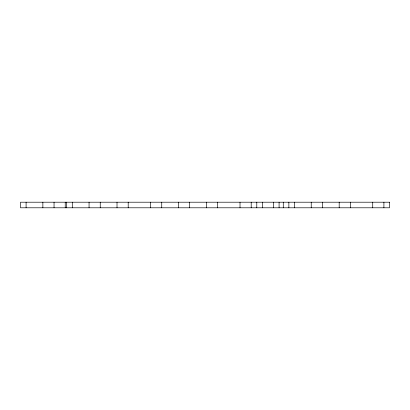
<?xml version="1.0" encoding="UTF-8"?>
<svg xmlns="http://www.w3.org/2000/svg" width="410" height="410" viewBox="0 0 410 410"><rect width="100%" height="100%" fill="white"/><g stroke="black" fill="none" stroke-linecap="round" stroke-linejoin="round"><path stroke-width="0.61" d="M383.909 202.207L383.909 207.793M372.726 202.207L372.726 207.793M350.365 202.207L350.365 207.793M339.183 202.207L339.183 207.793M322.409 202.207L322.409 207.793M311.226 202.207L311.226 207.793M294.457 202.207L294.457 207.793M288.865 202.207L288.865 207.793M283.274 202.207L283.274 207.793M279.082 202.207L279.082 207.793M273.49 202.207L273.49 207.793M262.308 202.207L262.308 207.793M256.788 202.207L256.788 207.793M251.197 202.207L251.197 207.793M240.014 202.207L240.014 207.793M217.648 202.207L217.648 207.793M206.466 202.207L206.466 207.793M189.697 202.207L189.697 207.793M178.514 202.207L178.514 207.793M161.74 202.207L161.74 207.793M150.557 202.207L150.557 207.793M128.197 202.207L128.197 207.793M117.014 202.207L117.014 207.793M100.24 202.207L100.24 207.793M89.057 202.207L89.057 207.793M72.288 202.207L72.288 207.793M66.697 202.207L66.697 207.793M65.226 202.207L65.226 207.793M54.043 202.207L54.043 207.793M42.865 202.207L42.865 207.793M26.091 202.207L26.091 207.793M389.5 202.207L20.5 202.207L20.5 207.793L389.5 207.793L389.5 202.207"/></g></svg>
